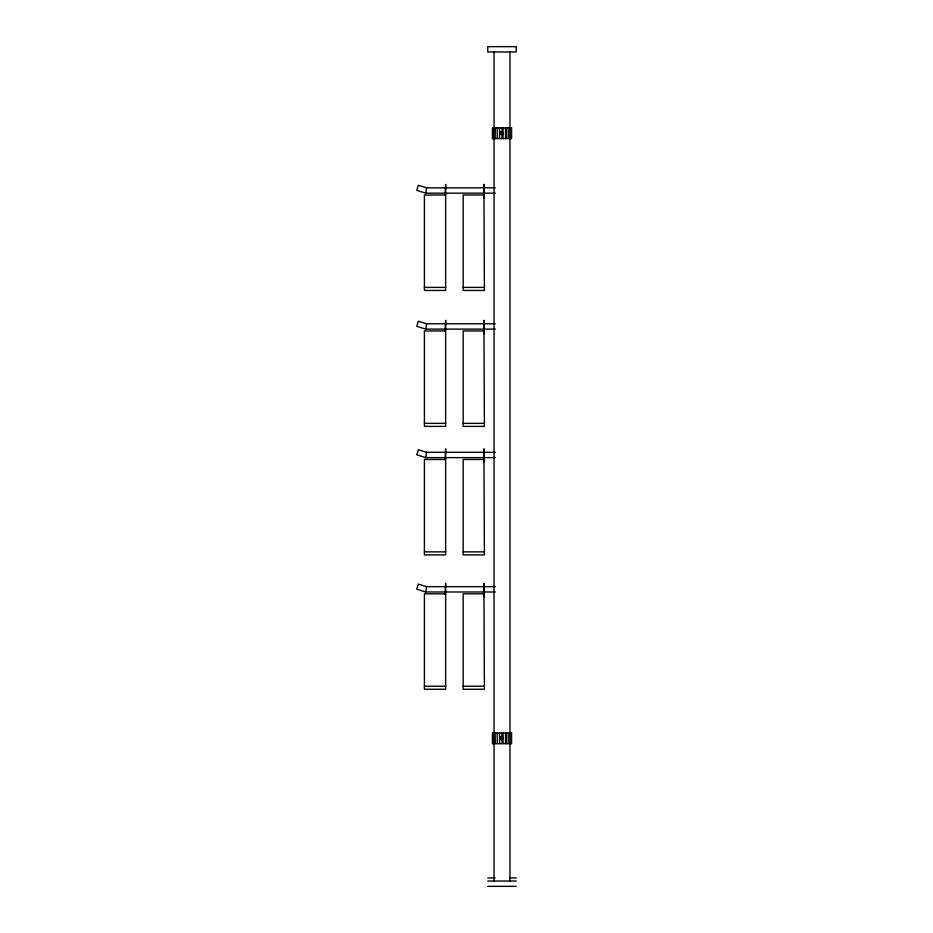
<?xml version="1.0" encoding="UTF-8"?>
<svg xmlns="http://www.w3.org/2000/svg" width="933" height="933" viewBox="0 0 933 933"><rect width="100%" height="100%" fill="white"/><g stroke="black" fill="none" stroke-linecap="round" stroke-linejoin="round"><path stroke-width="1.4" d="M501.021 737.152L501.686 737.49L501.021 737.152C501.406 745.817 500.589 730.259 501.604 739.239M500.916 132.789L501.604 134.154L500.858 133.477L501.056 131.471L501.056 134.667L501.546 132.078M501.079 134.154L501.021 132.078M501.079 739.239L501.161 737.49M500.951 738.901L501.546 737.152M426.579 187.848L418.311 185.282L416.748 190.355L425.775 193.154L426.579 187.848L495.353 187.848M426.579 323.798L418.311 321.244L416.748 326.317L425.775 329.104L426.579 323.798L495.353 323.798M426.579 452.307L418.311 449.753L416.748 454.826L425.775 457.625L426.579 452.307L495.353 452.307M426.579 586.67L418.311 584.116L416.748 589.189L425.775 591.977L426.579 586.67L495.353 586.67M502.49 131.938L502.642 134.667L502.455 133.862M502.537 736.767L502.537 739.531M425.775 193.154L495.33 193.154M445.647 194.997L424.41 194.997L424.41 290.443L445.647 290.443L445.647 184.372L445.123 195.382M484.414 194.997L463.176 194.997L463.176 290.443L484.414 290.443L483.889 184.372L484.414 198.029M424.41 287.399L445.647 287.399M463.176 287.399L484.414 287.399M425.775 329.104L495.33 329.104M445.647 330.947L424.41 330.947L424.41 426.393L445.647 426.393L445.647 320.322L445.123 331.332M484.414 330.947L463.176 330.947L463.176 426.393L484.414 426.393L483.889 320.322L484.414 333.979M424.41 423.349L445.647 423.349M463.176 423.349L484.414 423.349M425.775 457.625L495.33 457.625M445.647 459.468L424.41 459.468L424.41 554.902L445.647 554.902L445.647 448.843L445.123 459.841M484.414 459.468L463.176 459.468L463.176 554.902L484.414 554.902L483.889 448.843L484.414 462.5M424.41 551.87L445.647 551.87M463.176 551.87L484.414 551.87M425.775 591.977L495.33 591.977M445.647 593.82L424.41 593.82L424.41 689.265L445.647 689.265L445.647 583.195L445.123 594.204M484.414 593.82L463.176 593.82L463.176 689.265L484.414 689.265L483.889 583.195L484.414 596.863M424.41 686.221L445.647 686.221M463.176 686.221L484.414 686.221M487.761 877.941L495.108 877.941M510.118 877.941L516.252 877.941M487.761 881.032L516.252 881.032M487.761 886.35L516.252 886.35M511.249 127.938L511.249 138.562M511.249 733.011L511.249 743.636M510.293 127.938L510.293 138.562M510.293 733.011L510.293 743.636M509.966 51.793L509.966 127.576M509.966 139.239L509.966 733.839M509.966 742.586L509.966 881.044M508.777 127.938L508.777 138.562M508.777 733.011L508.777 743.636M506.794 127.938L506.794 138.562M506.794 733.011L506.794 743.636M505.523 127.938L505.523 138.562M505.523 733.011L505.523 743.636M503.05 127.938L503.05 138.562M503.05 733.011L503.05 743.636M502.001 127.938L502.001 138.562M502.001 733.011L502.001 737M502.001 739.659L502.001 743.636M499.528 127.938L499.528 138.562M499.528 733.011L499.528 743.636M497.219 127.938L497.219 138.562M497.219 733.011L497.219 743.636M495.236 127.938L495.236 138.562M495.236 733.011L495.236 743.636M494.035 51.793L494.035 127.576M494.035 139.239L494.035 733.839M494.035 742.586L494.035 881.044M493.72 127.938L493.72 138.562M493.72 733.011L493.72 743.636M492.764 127.938L492.764 138.562M492.764 733.011L492.764 743.636M516.252 46.65L487.761 46.65L487.761 51.968L516.252 51.968L516.252 46.65M511.576 127.938L492.437 127.938L492.437 138.562L511.576 138.562L511.576 127.938M511.576 733.011L492.437 733.011L492.437 743.636L511.576 743.636L511.576 733.011"/></g></svg>
